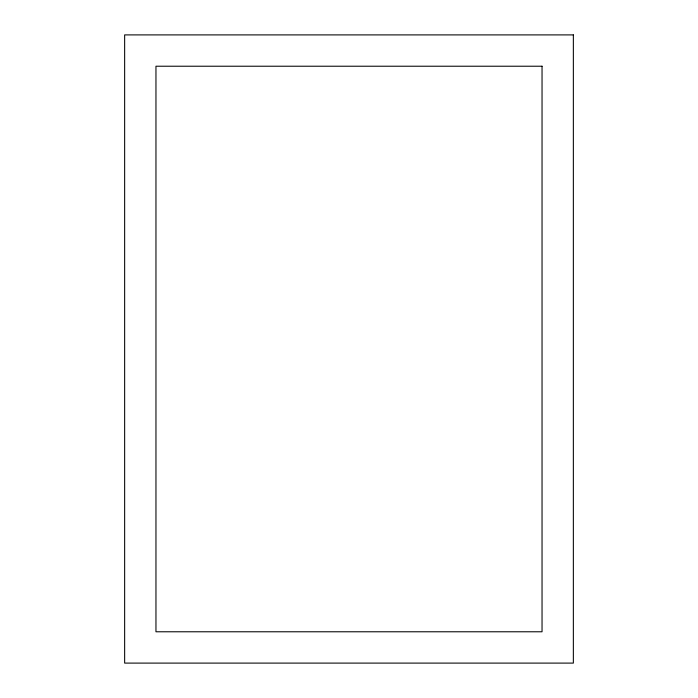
<?xml version="1.0" encoding="UTF-8"?>
<svg xmlns="http://www.w3.org/2000/svg" width="698" height="698" viewBox="0 0 698 698"><rect width="100%" height="100%" fill="white"/><g stroke="black" fill="none" stroke-linecap="round" stroke-linejoin="round"><path stroke-width="1.05" d="M573.355 34.9L124.645 34.9L124.645 663.1L573.355 663.1L573.355 34.9M542.041 66.223L155.959 66.223L155.959 631.777L542.041 631.777L542.041 66.223"/></g></svg>
